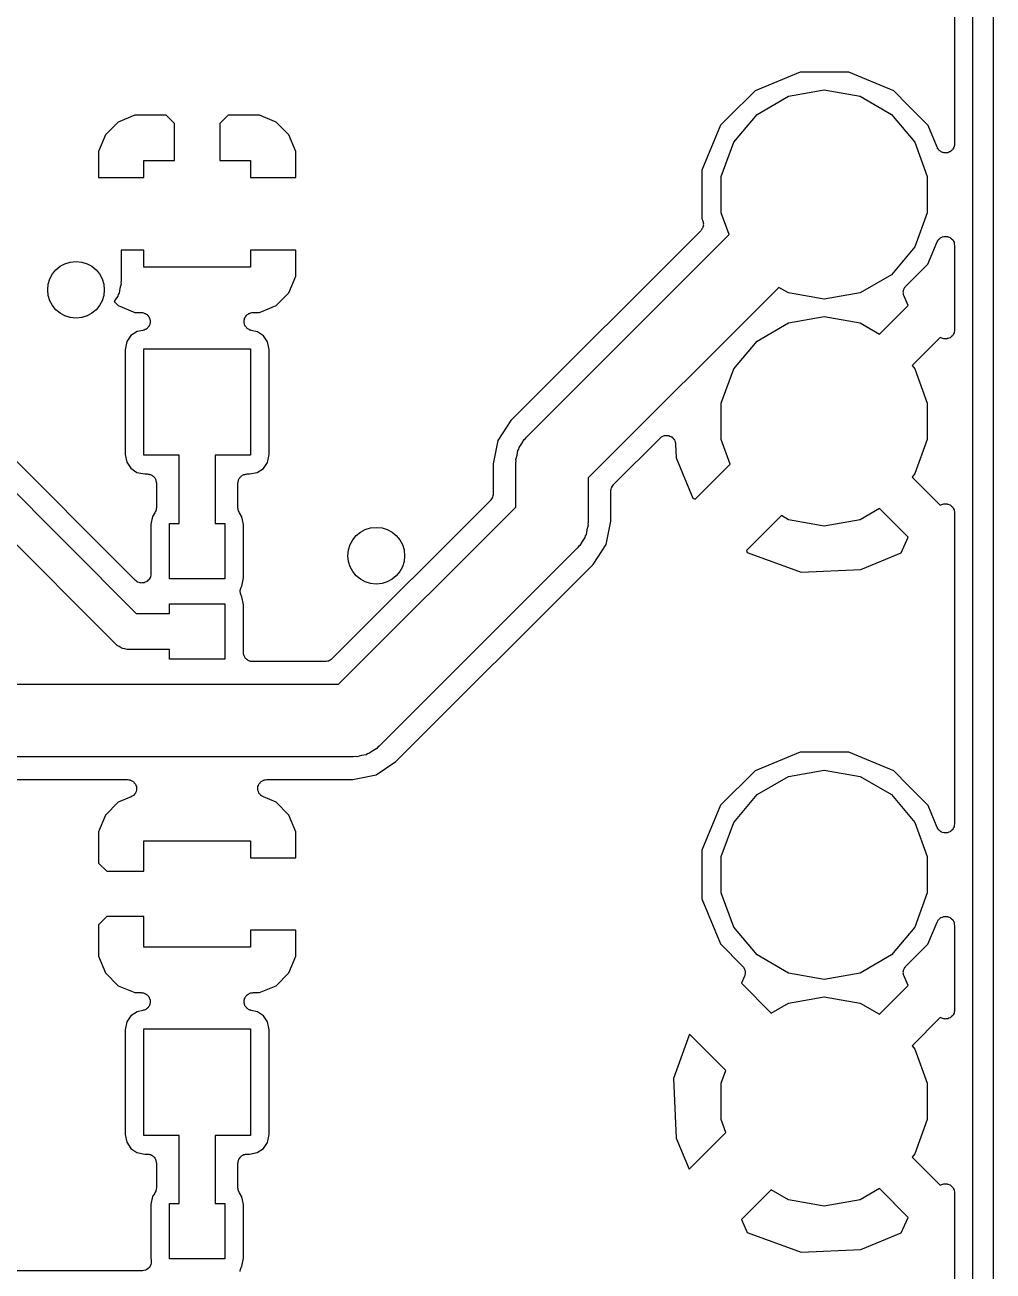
# Model space of a CAD drawing. Extents: x 25.3 to 49.5, y -85 to -25.3.
# Drawn here: x 38.63 to 49.48, y -77.34 to -63.38 of the extents above; entities that cross this region are included whole.
import ezdxf

# ---------------------------------------------------------------- set-up
doc = ezdxf.new("R2010")
doc.units = 0
doc.header["$MEASUREMENT"] = 0
doc.layers.add('BLACK', color=7, linetype='CONTINUOUS')

msp = doc.modelspace()

# ---------------------------------------------------------------- linework, layer by layer
at = {"layer": 'Black'}
for p, q in [((49.4792, -25.4), (49.4792, -84.836)), ((49.2506, -84.7217), (49.2506, -25.5143)), ((49.0474, -61.2226), (49.0474, -64.709)), ((47.3153, -63.9062), (46.811, -64.1145)), ((47.8609, -63.9066), (47.3153, -63.9062)), ((48.3649, -64.1159), (47.8609, -63.9066)), ((46.811, -64.1145), (46.5113, -64.4137)), ((46.833, -64.3795), (47.1858, -64.1759)), ((47.1858, -64.1759), (47.5869, -64.1051)), ((47.5869, -64.1051), (47.988, -64.1759)), ((47.988, -64.1759), (48.3408, -64.3795)), ((48.5269, -64.2782), (48.3649, -64.1159)), ((48.5764, -64.3278), (48.5269, -64.2782)), ((48.7504, -64.5021), (48.5764, -64.3278)), ((39.6727, -64.4663), (39.5298, -64.6092)), ((39.8595, -64.389), (39.6727, -64.4663)), ((40.2105, -64.389), (39.8595, -64.389)), ((40.3034, -64.4819), (40.2105, -64.389)), ((40.3034, -64.897), (40.3034, -64.4819)), ((40.9043, -64.389), (40.8114, -64.4819)), ((40.8114, -64.4819), (40.8114, -64.897)), ((41.2553, -64.389), (40.9043, -64.389)), ((41.4421, -64.4663), (41.2553, -64.389)), ((41.585, -64.6092), (41.4421, -64.4663)), ((46.4248, -64.5), (46.2155, -65.004)), ((46.5113, -64.4137), (46.4248, -64.5)), ((46.5712, -64.6916), (46.833, -64.3795)), ((48.3408, -64.3795), (48.6026, -64.6916)), ((48.8519, -64.7478), (48.7504, -64.5021)), ((39.5298, -64.6092), (39.4525, -64.796)), ((41.6623, -64.796), (41.585, -64.6092)), ((46.4319, -65.0743), (46.5712, -64.6916)), ((48.6026, -64.6916), (48.7419, -65.0743)), ((48.8555, -64.7535), (48.8519, -64.7478)), ((48.8578, -64.7598), (48.8555, -64.7535)), ((48.8635, -64.7666), (48.8578, -64.7598)), ((48.868, -64.7743), (48.8635, -64.7666)), ((48.8697, -64.7757), (48.868, -64.7743)), ((48.8708, -64.7776), (48.8697, -64.7757)), ((48.8762, -64.7817), (48.8708, -64.7776)), ((48.8805, -64.7868), (48.8762, -64.7817)), ((49.0168, -64.78), (49.0111, -64.7868)), ((49.0236, -64.7743), (49.0168, -64.78)), ((49.0247, -64.7724), (49.0236, -64.7743)), ((49.0264, -64.7709), (49.0247, -64.7724)), ((49.0295, -64.765), (49.0264, -64.7709)), ((49.0338, -64.7598), (49.0295, -64.765)), ((49.0368, -64.7514), (49.0338, -64.7598)), ((49.0413, -64.7438), (49.0368, -64.7514)), ((49.0417, -64.7416), (49.0413, -64.7438)), ((49.0427, -64.7396), (49.0417, -64.7416)), ((49.0436, -64.733), (49.0427, -64.7396)), ((49.0459, -64.7266), (49.0436, -64.733)), ((49.0474, -64.709), (49.0459, -64.7178)), ((49.0459, -64.7178), (49.0459, -64.7266)), ((39.4525, -64.796), (39.4525, -65.0875)), ((39.9605, -65.0875), (39.9605, -64.897)), ((39.9605, -64.897), (40.3034, -64.897)), ((40.8114, -64.897), (41.1543, -64.897)), ((41.1543, -64.897), (41.1543, -65.0875)), ((41.6623, -65.0875), (41.6623, -64.796)), ((48.8882, -64.7913), (48.8805, -64.7868)), ((48.895, -64.797), (48.8882, -64.7913)), ((48.8971, -64.7977), (48.895, -64.797)), ((48.8988, -64.7991), (48.8971, -64.7977)), ((48.9052, -64.8011), (48.8988, -64.7991)), ((48.9111, -64.8045), (48.9052, -64.8011)), ((48.9198, -64.806), (48.9111, -64.8045)), ((48.9282, -64.8091), (48.9198, -64.806)), ((48.9304, -64.8091), (48.9282, -64.8091)), ((48.9324, -64.8097), (48.9304, -64.8091)), ((48.9392, -64.8094), (48.9324, -64.8097)), ((48.9458, -64.8106), (48.9392, -64.8094)), ((48.9546, -64.8091), (48.9458, -64.8106)), ((48.9634, -64.8091), (48.9546, -64.8091)), ((48.9655, -64.8083), (48.9634, -64.8091)), ((48.9677, -64.8082), (48.9655, -64.8083)), ((48.9739, -64.8056), (48.9677, -64.8082)), ((48.9805, -64.8045), (48.9739, -64.8056)), ((48.9882, -64.8), (48.9805, -64.8045)), ((48.9966, -64.797), (48.9882, -64.8)), ((48.9983, -64.7956), (48.9966, -64.797)), ((49.0003, -64.7947), (48.9983, -64.7956)), ((49.0053, -64.7902), (49.0003, -64.7947)), ((49.0111, -64.7868), (49.0053, -64.7902)), ((46.2155, -65.004), (46.2151, -65.5496)), ((39.4525, -65.0875), (39.9605, -65.0875)), ((41.1543, -65.0875), (41.6623, -65.0875)), ((46.4319, -65.4817), (46.4319, -65.0743)), ((48.7419, -65.0743), (48.7419, -65.4817)), ((46.5198, -65.7233), (46.4319, -65.4817)), ((48.7419, -65.4817), (48.6026, -65.8644)), ((46.2151, -65.5496), (46.224, -65.5713)), ((46.224, -65.5713), (46.2254, -65.5778)), ((46.2254, -65.5778), (46.2282, -65.5838)), ((46.2282, -65.5838), (46.2292, -65.5949)), ((46.2313, -65.6189), (46.2284, -65.6297)), ((46.2292, -65.5949), (46.2316, -65.6057)), ((46.2316, -65.6057), (46.2307, -65.6123)), ((46.2307, -65.6123), (46.2313, -65.6189)), ((46.2019, -65.6819), (44.0749, -67.809)), ((44.2474, -67.9956), (46.5198, -65.7233)), ((46.2058, -65.6765), (46.2019, -65.6819)), ((46.2107, -65.672), (46.2058, -65.6765)), ((46.2158, -65.6621), (46.2107, -65.672)), ((46.2222, -65.653), (46.2158, -65.6621)), ((46.2239, -65.6466), (46.2222, -65.653)), ((46.227, -65.6407), (46.2239, -65.6466)), ((46.2284, -65.6297), (46.227, -65.6407)), ((48.8832, -65.7689), (48.895, -65.759)), ((48.895, -65.759), (48.8971, -65.7582)), ((48.8971, -65.7582), (48.899, -65.7568)), ((48.899, -65.7568), (48.9137, -65.7522)), ((48.9137, -65.7522), (48.9282, -65.7469)), ((48.9282, -65.7469), (48.9304, -65.7469)), ((48.9304, -65.7469), (48.9326, -65.7462)), ((48.9326, -65.7462), (48.948, -65.7469)), ((48.948, -65.7469), (48.9634, -65.7469)), ((48.9634, -65.7469), (48.9656, -65.7477)), ((48.9656, -65.7477), (48.9679, -65.7478)), ((48.9679, -65.7478), (48.9821, -65.7537)), ((48.9821, -65.7537), (48.9966, -65.759)), ((48.9966, -65.759), (48.9983, -65.7605)), ((48.9983, -65.7605), (49.0005, -65.7613)), ((49.0005, -65.7613), (49.0118, -65.7718)), ((39.9605, -65.9003), (39.7062, -65.9003)), ((39.7062, -65.9003), (39.7062, -66.2433)), ((39.9605, -66.0908), (39.9605, -65.9003)), ((41.6623, -65.9003), (41.1543, -65.9003)), ((41.1543, -65.9003), (41.1543, -66.0908)), ((41.6623, -66.1918), (41.6623, -65.9003)), ((48.6026, -65.8644), (48.3408, -66.1765)), ((48.749, -66.056), (48.852, -65.808)), ((48.852, -65.808), (48.8603, -65.795)), ((48.8603, -65.795), (48.868, -65.7817)), ((48.868, -65.7817), (48.8697, -65.7802)), ((48.8697, -65.7802), (48.871, -65.7783)), ((48.871, -65.7783), (48.8832, -65.7689)), ((49.0118, -65.7718), (49.0236, -65.7817)), ((49.0236, -65.7817), (49.0248, -65.7836)), ((49.0248, -65.7836), (49.0265, -65.7852)), ((49.0265, -65.7852), (49.0336, -65.7989)), ((49.0336, -65.7989), (49.0413, -65.8122)), ((49.0413, -65.8122), (49.0417, -65.8145)), ((49.0417, -65.8145), (49.0427, -65.8165)), ((49.0427, -65.8165), (49.0447, -65.8318)), ((49.0447, -65.8318), (49.0474, -65.847)), ((49.0474, -65.847), (49.0474, -66.7934)), ((41.1543, -66.0908), (39.9605, -66.0908)), ((48.3408, -66.1765), (47.988, -66.3801)), ((48.5019, -66.3027), (48.749, -66.056)), ((39.7047, -66.2787), (39.6909, -66.33)), ((39.7062, -66.2433), (39.7031, -66.2609)), ((39.7031, -66.2609), (39.7047, -66.2787)), ((41.585, -66.3786), (41.6623, -66.1918)), ((47.0759, -66.3167), (44.9412, -68.4513)), ((47.1858, -66.3801), (47.0759, -66.3167)), ((48.4871, -66.3237), (48.4913, -66.3151)), ((48.4913, -66.3151), (48.4972, -66.3094)), ((48.4972, -66.3094), (48.5019, -66.3027)), ((39.6377, -66.4585), (39.6275, -66.4762)), ((39.6681, -66.4151), (39.6377, -66.4585)), ((39.6728, -66.3978), (39.6681, -66.4151)), ((39.6817, -66.3823), (39.6728, -66.3978)), ((39.6909, -66.33), (39.6817, -66.3823)), ((41.4421, -66.5215), (41.585, -66.3786)), ((47.5869, -66.4509), (47.1858, -66.3801)), ((47.988, -66.3801), (47.5869, -66.4509)), ((48.4723, -66.3819), (48.4731, -66.3738)), ((48.4746, -66.3912), (48.4723, -66.3819)), ((48.4724, -66.3657), (48.4749, -66.3564)), ((48.4731, -66.3738), (48.4724, -66.3657)), ((48.4755, -66.4008), (48.4746, -66.3912)), ((48.4749, -66.3564), (48.4759, -66.3468)), ((48.4789, -66.4082), (48.4755, -66.4008)), ((48.4759, -66.3468), (48.4795, -66.3395)), ((48.4809, -66.4162), (48.4789, -66.4082)), ((48.4795, -66.3395), (48.4816, -66.3316)), ((48.5269, -66.5188), (48.4809, -66.4162)), ((48.4816, -66.3316), (48.4871, -66.3237)), ((39.6275, -66.4762), (39.6727, -66.5215)), ((39.6727, -66.5215), (39.8595, -66.5988)), ((39.8595, -66.5988), (39.9297, -66.5988)), ((39.9297, -66.5988), (39.9376, -66.6002)), ((39.9376, -66.6002), (39.9457, -66.6001)), ((39.9457, -66.6001), (39.9549, -66.6032)), ((41.1592, -66.6032), (41.1688, -66.6)), ((41.1688, -66.6), (41.1765, -66.6001)), ((41.1765, -66.6001), (41.1841, -66.5988)), ((41.1841, -66.5988), (41.2553, -66.5988)), ((41.2553, -66.5988), (41.4421, -66.5215)), ((48.2047, -66.841), (48.5269, -66.5188)), ((39.9549, -66.6032), (39.9645, -66.6049)), ((39.9645, -66.6049), (39.9714, -66.6089)), ((39.9714, -66.6089), (39.979, -66.6116)), ((39.979, -66.6116), (39.9866, -66.6177)), ((39.9866, -66.6177), (39.995, -66.6226)), ((39.995, -66.6226), (40.0002, -66.6287)), ((40.0002, -66.6287), (40.0064, -66.6338)), ((40.0064, -66.6338), (40.0114, -66.6421)), ((40.0114, -66.6421), (40.0177, -66.6496)), ((40.0177, -66.6496), (40.0205, -66.6571)), ((40.0205, -66.6571), (40.0246, -66.664)), ((40.0258, -66.7335), (40.021, -66.742)), ((40.0246, -66.664), (40.0264, -66.6736)), ((40.027, -66.7256), (40.0258, -66.7335)), ((40.0264, -66.6736), (40.0298, -66.6828)), ((40.0298, -66.718), (40.027, -66.7256)), ((40.0298, -66.6828), (40.0298, -66.6908)), ((40.0298, -66.6908), (40.0313, -66.6987)), ((40.0313, -66.6987), (40.0298, -66.7083)), ((40.0298, -66.7083), (40.0298, -66.718)), ((41.0825, -66.698), (41.084, -66.6905)), ((41.084, -66.708), (41.0825, -66.698)), ((41.084, -66.6828), (41.0875, -66.6733)), ((41.084, -66.6905), (41.084, -66.6828)), ((41.084, -66.718), (41.084, -66.708)), ((41.0867, -66.7253), (41.084, -66.718)), ((41.0878, -66.7329), (41.0867, -66.7253)), ((41.0875, -66.6733), (41.0894, -66.6634)), ((41.0926, -66.7417), (41.0878, -66.7329)), ((41.0894, -66.6634), (41.0934, -66.6568)), ((41.0934, -66.6568), (41.0961, -66.6496)), ((41.0961, -66.6496), (41.1026, -66.6419)), ((41.1026, -66.6419), (41.1078, -66.6333)), ((41.1078, -66.6333), (41.1138, -66.6285)), ((41.1138, -66.6285), (41.1188, -66.6226)), ((41.1188, -66.6226), (41.1275, -66.6175)), ((41.1275, -66.6175), (41.1353, -66.6112)), ((41.1353, -66.6112), (41.1426, -66.6088)), ((41.1426, -66.6088), (41.1493, -66.6049)), ((41.1493, -66.6049), (41.1592, -66.6032)), ((46.833, -66.9195), (47.1858, -66.7159)), ((47.1858, -66.7159), (47.5869, -66.6451)), ((47.5869, -66.6451), (47.988, -66.7159)), ((47.988, -66.7159), (48.2047, -66.841)), ((39.8149, -66.8578), (39.7694, -66.9253)), ((39.8833, -66.8129), (39.8149, -66.8578)), ((39.9491, -66.8001), (39.8833, -66.8129)), ((39.9566, -66.7973), (39.9491, -66.8001)), ((39.9645, -66.7959), (39.9566, -66.7973)), ((39.9729, -66.791), (39.9645, -66.7959)), ((39.982, -66.7875), (39.9729, -66.791)), ((39.9881, -66.7822), (39.982, -66.7875)), ((39.995, -66.7782), (39.9881, -66.7822)), ((40.0013, -66.7708), (39.995, -66.7782)), ((40.0087, -66.7644), (40.0013, -66.7708)), ((40.0126, -66.7574), (40.0087, -66.7644)), ((40.0177, -66.7512), (40.0126, -66.7574)), ((40.021, -66.742), (40.0177, -66.7512)), ((41.0961, -66.7512), (41.0926, -66.7417)), ((41.101, -66.7571), (41.0961, -66.7512)), ((41.1047, -66.7639), (41.101, -66.7571)), ((41.1123, -66.7705), (41.1047, -66.7639)), ((41.1188, -66.7782), (41.1123, -66.7705)), ((41.1254, -66.7821), (41.1188, -66.7782)), ((41.1312, -66.7872), (41.1254, -66.7821)), ((41.1406, -66.7908), (41.1312, -66.7872)), ((41.1493, -66.7959), (41.1406, -66.7908)), ((41.1569, -66.7972), (41.1493, -66.7959)), ((41.1641, -66.8), (41.1569, -66.7972)), ((41.2342, -66.8141), (41.1641, -66.8)), ((41.3017, -66.8596), (41.2342, -66.8141)), ((41.3466, -66.928), (41.3017, -66.8596)), ((48.8861, -66.878), (48.5707, -67.1935)), ((48.9042, -66.8861), (48.8861, -66.878)), ((49.0006, -66.878), (48.9966, -66.8814)), ((49.0053, -66.8757), (49.0006, -66.878)), ((49.014, -66.8667), (49.0053, -66.8757)), ((49.0236, -66.8587), (49.014, -66.8667)), ((49.0262, -66.8542), (49.0236, -66.8587)), ((49.0299, -66.8504), (49.0262, -66.8542)), ((49.035, -66.839), (49.0299, -66.8504)), ((49.0413, -66.8281), (49.035, -66.839)), ((49.0422, -66.823), (49.0413, -66.8281)), ((49.0443, -66.8182), (49.0422, -66.823)), ((49.0452, -66.8057), (49.0443, -66.8182)), ((49.0474, -66.7934), (49.0452, -66.8057)), ((39.7694, -66.9253), (39.7513, -67.0153)), ((39.7513, -67.0153), (39.7513, -68.1892)), ((39.9605, -68.199), (39.9605, -67.0052)), ((39.9605, -67.0052), (41.1543, -67.0052)), ((41.1543, -67.0052), (41.1543, -68.199)), ((41.3635, -67.015), (41.3466, -66.928)), ((41.3635, -68.1889), (41.3635, -67.015)), ((46.5712, -67.2316), (46.833, -66.9195)), ((48.9164, -66.8891), (48.9042, -66.8861)), ((48.9282, -66.8934), (48.9164, -66.8891)), ((48.9334, -66.8934), (48.9282, -66.8934)), ((48.9384, -66.8947), (48.9334, -66.8934)), ((48.9509, -66.8934), (48.9384, -66.8947)), ((48.9634, -66.8934), (48.9509, -66.8934)), ((48.9684, -66.8916), (48.9634, -66.8934)), ((48.9735, -66.8911), (48.9684, -66.8916)), ((48.9848, -66.8856), (48.9735, -66.8911)), ((48.9966, -66.8814), (48.9848, -66.8856)), ((46.4319, -67.6143), (46.5712, -67.2316)), ((48.5707, -67.1935), (48.6026, -67.2316)), ((48.6026, -67.2316), (48.7419, -67.6143)), ((39.8649, -69.6009), (37.9397, -67.6757)), ((46.4319, -68.0217), (46.4319, -67.6143)), ((48.7419, -67.6143), (48.7419, -68.0217)), ((37.6559, -67.7511), (39.8742, -69.9694)), ((44.0749, -67.809), (43.9265, -68.031)), ((39.6463, -70.3163), (37.309, -67.979)), ((44.2372, -68.0103), (44.2474, -67.9956)), ((45.7559, -67.9985), (45.764, -67.9911)), ((45.764, -67.9911), (45.7703, -67.9885)), ((45.7703, -67.9885), (45.7758, -67.9846)), ((45.7758, -67.9846), (45.7864, -67.9818)), ((45.7864, -67.9818), (45.7966, -67.9775)), ((45.7966, -67.9775), (45.8034, -67.9772)), ((45.8034, -67.9772), (45.8099, -67.9755)), ((45.8099, -67.9755), (45.8209, -67.9764)), ((45.8209, -67.9764), (45.8319, -67.976)), ((45.8319, -67.976), (45.8383, -67.978)), ((45.8383, -67.978), (45.845, -67.9786)), ((45.845, -67.9786), (45.855, -67.9832)), ((45.855, -67.9832), (45.8655, -67.9865)), ((45.8655, -67.9865), (45.8709, -67.9906)), ((45.8709, -67.9906), (45.877, -67.9935)), ((45.877, -67.9935), (45.8848, -68.0013)), ((43.9265, -68.031), (43.8744, -68.293)), ((44.1529, -68.144), (44.1618, -68.1285)), ((44.1618, -68.1285), (44.1665, -68.1112)), ((44.1665, -68.1112), (44.1969, -68.0678)), ((44.1969, -68.0678), (44.2235, -68.0218)), ((44.2235, -68.0218), (44.2372, -68.0103)), ((45.225, -68.5268), (45.7469, -68.0049)), ((45.7469, -68.0049), (45.7559, -67.9985)), ((45.8848, -68.0013), (45.8935, -68.008)), ((45.8935, -68.008), (45.8972, -68.0137)), ((45.8972, -68.0137), (45.902, -68.0184)), ((45.902, -68.0184), (45.9066, -68.0284)), ((45.9066, -68.0284), (45.9125, -68.0377)), ((45.9125, -68.0377), (45.914, -68.0443)), ((45.914, -68.0443), (45.9169, -68.0504)), ((45.9169, -68.0504), (45.9178, -68.0614)), ((45.9178, -68.0614), (45.9202, -68.0721)), ((45.9202, -68.0721), (45.9273, -68.2287)), ((46.5324, -68.2978), (46.4319, -68.0217)), ((48.7419, -68.0217), (48.6026, -68.4044)), ((39.7513, -68.1892), (39.7682, -68.2762)), ((39.7682, -68.2762), (39.8131, -68.3446)), ((40.3542, -68.199), (39.9605, -68.199)), ((40.3542, -68.9635), (40.3542, -68.199)), ((41.1543, -68.199), (40.7606, -68.199)), ((40.7606, -68.199), (40.7606, -68.9635)), ((41.3454, -68.2789), (41.3635, -68.1889)), ((44.1284, -68.283), (44.1315, -68.2654)), ((44.1299, -68.2476), (44.1437, -68.1963)), ((44.1315, -68.2654), (44.1299, -68.2476)), ((44.1437, -68.1963), (44.1529, -68.144)), ((45.9273, -68.2287), (46.1143, -68.6803)), ((39.8131, -68.3446), (39.8806, -68.3901)), ((39.8806, -68.3901), (39.9706, -68.4082)), ((39.9706, -68.4082), (39.9986, -68.4082)), ((39.9986, -68.4082), (40.0074, -68.4097)), ((40.0074, -68.4097), (40.0162, -68.4097)), ((40.0162, -68.4097), (40.0246, -68.4128)), ((40.0246, -68.4128), (40.0333, -68.4143)), ((40.0333, -68.4143), (40.041, -68.4187)), ((41.0738, -68.4187), (41.0815, -68.4143)), ((41.0815, -68.4143), (41.0902, -68.4128)), ((41.0902, -68.4128), (41.0986, -68.4097)), ((41.0986, -68.4097), (41.1074, -68.4097)), ((41.1074, -68.4097), (41.1162, -68.4082)), ((41.1162, -68.4082), (41.1445, -68.4082)), ((41.1445, -68.4082), (41.2315, -68.3913)), ((41.2315, -68.3913), (41.2999, -68.3464)), ((41.2999, -68.3464), (41.3454, -68.2789)), ((43.8744, -68.293), (43.8744, -68.6322)), ((44.1284, -68.7795), (44.1284, -68.283)), ((46.1389, -68.6913), (46.5324, -68.2978)), ((48.6026, -68.4044), (48.5707, -68.4425)), ((40.041, -68.4187), (40.0494, -68.4218)), ((40.0494, -68.4218), (40.0562, -68.4275)), ((40.0562, -68.4275), (40.0639, -68.4319)), ((40.0639, -68.4319), (40.0696, -68.4387)), ((40.0696, -68.4387), (40.0764, -68.4445)), ((40.0764, -68.4445), (40.0809, -68.4522)), ((40.0809, -68.4522), (40.0866, -68.459)), ((40.0866, -68.459), (40.0896, -68.4673)), ((40.0896, -68.4673), (40.0941, -68.475)), ((40.0941, -68.475), (40.0956, -68.4838)), ((40.0956, -68.4838), (40.0987, -68.4921)), ((40.0987, -68.4921), (40.0987, -68.501)), ((40.0987, -68.501), (40.1002, -68.5098)), ((40.1002, -68.5098), (40.1002, -68.7877)), ((41.0146, -68.5098), (41.0161, -68.501)), ((41.0146, -68.7875), (41.0146, -68.5098)), ((41.0161, -68.4921), (41.0192, -68.4838)), ((41.0161, -68.501), (41.0161, -68.4921)), ((41.0192, -68.4838), (41.0207, -68.475)), ((41.0207, -68.475), (41.0252, -68.4673)), ((41.0252, -68.4673), (41.0282, -68.459)), ((41.0282, -68.459), (41.0339, -68.4522)), ((41.0339, -68.4522), (41.0384, -68.4445)), ((41.0384, -68.4445), (41.0452, -68.4387)), ((41.0452, -68.4387), (41.0509, -68.4319)), ((41.0509, -68.4319), (41.0586, -68.4275)), ((41.0586, -68.4275), (41.0654, -68.4218)), ((41.0654, -68.4218), (41.0738, -68.4187)), ((44.9412, -68.4513), (44.9412, -68.9478)), ((45.2036, -68.56), (45.2047, -68.5557)), ((45.2047, -68.5557), (45.2123, -68.5448)), ((45.2123, -68.5448), (45.219, -68.5333)), ((45.219, -68.5333), (45.2224, -68.5305)), ((45.2224, -68.5305), (45.225, -68.5268)), ((48.5707, -68.4425), (48.8861, -68.758)), ((43.8573, -68.686), (43.8506, -68.6975)), ((43.8649, -68.6751), (43.8573, -68.686)), ((43.866, -68.6708), (43.8649, -68.6751)), ((43.8683, -68.6669), (43.866, -68.6708)), ((43.8706, -68.6538), (43.8683, -68.6669)), ((43.874, -68.641), (43.8706, -68.6538)), ((43.8744, -68.6322), (43.8736, -68.6366)), ((43.8736, -68.6366), (43.874, -68.641)), ((45.1952, -68.5986), (45.196, -68.5942)), ((45.1952, -68.9378), (45.1952, -68.5986)), ((45.1956, -68.5898), (45.199, -68.577)), ((45.196, -68.5942), (45.1956, -68.5898)), ((45.199, -68.577), (45.2013, -68.5639)), ((45.2013, -68.5639), (45.2036, -68.56)), ((46.1143, -68.6803), (46.1389, -68.6913)), ((40.0879, -68.8332), (40.0828, -68.8445)), ((40.0941, -68.8224), (40.0879, -68.8332)), ((40.095, -68.8172), (40.0941, -68.8224)), ((40.0972, -68.8123), (40.095, -68.8172)), ((40.098, -68.7999), (40.0972, -68.8123)), ((40.1002, -68.7877), (40.098, -68.7999)), ((41.0166, -68.7991), (41.0146, -68.7875)), ((41.0173, -68.8109), (41.0166, -68.7991)), ((41.0197, -68.8164), (41.0173, -68.8109)), ((41.0207, -68.8222), (41.0197, -68.8164)), ((41.0266, -68.8324), (41.0207, -68.8222)), ((41.0313, -68.8433), (41.0266, -68.8324)), ((43.8446, -68.704), (42.0676, -70.481)), ((42.1431, -70.7648), (44.1284, -68.7795)), ((43.8472, -68.7003), (43.8446, -68.704)), ((43.8506, -68.6975), (43.8472, -68.7003)), ((48.2047, -68.795), (47.988, -68.9201)), ((48.5269, -69.1172), (48.2047, -68.795)), ((48.8861, -68.758), (48.9042, -68.7499)), ((48.9042, -68.7499), (48.9164, -68.7469)), ((48.9164, -68.7469), (48.9282, -68.7426)), ((48.9282, -68.7426), (48.9334, -68.7426)), ((48.9334, -68.7426), (48.9384, -68.7413)), ((48.9384, -68.7413), (48.9509, -68.7426)), ((48.9509, -68.7426), (48.9634, -68.7426)), ((48.9634, -68.7426), (48.9684, -68.7444)), ((48.9684, -68.7444), (48.9735, -68.7449)), ((48.9735, -68.7449), (48.9848, -68.7503)), ((48.9848, -68.7503), (48.9966, -68.7546)), ((48.9966, -68.7546), (49.0006, -68.758)), ((49.0006, -68.758), (49.0053, -68.7603)), ((49.0053, -68.7603), (49.014, -68.7693)), ((49.014, -68.7693), (49.0236, -68.7773)), ((49.0236, -68.7773), (49.0262, -68.7818)), ((49.0262, -68.7818), (49.0299, -68.7856)), ((49.0299, -68.7856), (49.035, -68.797)), ((49.035, -68.797), (49.0413, -68.8079)), ((49.0413, -68.8079), (49.0422, -68.813)), ((49.0422, -68.813), (49.0443, -68.8178)), ((49.0443, -68.8178), (49.0452, -68.8303)), ((49.0452, -68.8303), (49.0474, -68.8426)), ((40.0564, -68.8837), (40.0383, -68.9736)), ((40.0383, -68.9736), (40.0383, -69.5291)), ((40.0828, -68.8445), (40.0564, -68.8837)), ((40.2475, -69.5833), (40.2475, -68.9635)), ((40.2475, -68.9635), (40.3542, -68.9635)), ((40.7606, -68.9635), (40.8673, -68.9635)), ((40.8673, -68.9635), (40.8673, -69.5833)), ((41.0596, -68.8863), (41.0313, -68.8433)), ((41.0765, -68.9733), (41.0596, -68.8863)), ((41.0765, -69.5732), (41.0765, -68.9733)), ((44.9412, -68.9478), (44.9381, -68.9654)), ((44.9381, -68.9654), (44.9397, -68.9832)), ((45.1431, -69.1998), (45.1952, -68.9378)), ((47.1057, -68.8739), (46.7136, -69.266)), ((47.1858, -68.9201), (47.1057, -68.8739)), ((47.5869, -68.9909), (47.1858, -68.9201)), ((47.988, -68.9201), (47.5869, -68.9909)), ((49.0474, -68.8426), (49.0474, -72.329)), ((44.9078, -69.1023), (44.9031, -69.1196)), ((44.9167, -69.0868), (44.9078, -69.1023)), ((44.9259, -69.0345), (44.9167, -69.0868)), ((44.9397, -68.9832), (44.9259, -69.0345)), ((44.8222, -69.2352), (42.5988, -71.4586)), ((44.8324, -69.2205), (44.8222, -69.2352)), ((44.8461, -69.209), (44.8324, -69.2205)), ((44.8727, -69.163), (44.8461, -69.209)), ((44.9031, -69.1196), (44.8727, -69.163)), ((44.9947, -69.4219), (45.1431, -69.1998)), ((48.4492, -69.2906), (48.5269, -69.1172)), ((46.7136, -69.266), (46.7235, -69.2882)), ((46.7235, -69.2882), (47.329, -69.5077)), ((47.9976, -69.4776), (48.4492, -69.2906)), ((40.0383, -69.5291), (40.036, -69.5422)), ((42.7854, -71.6311), (44.9947, -69.4219)), ((47.329, -69.5077), (47.9976, -69.4776)), ((39.8758, -69.6085), (39.8649, -69.6009)), ((39.8859, -69.6171), (39.8758, -69.6085)), ((39.8901, -69.6186), (39.8859, -69.6171)), ((39.8938, -69.6212), (39.8901, -69.6186)), ((39.9066, -69.6246), (39.8938, -69.6212)), ((39.9191, -69.6291), (39.9066, -69.6246)), ((39.9236, -69.6291), (39.9191, -69.6291)), ((39.9279, -69.6303), (39.9236, -69.6291)), ((39.9411, -69.6291), (39.9279, -69.6303)), ((39.9544, -69.6291), (39.9411, -69.6291)), ((39.9586, -69.6276), (39.9544, -69.6291)), ((39.963, -69.6272), (39.9586, -69.6276)), ((39.9751, -69.6216), (39.963, -69.6272)), ((39.9875, -69.6171), (39.9751, -69.6216)), ((39.991, -69.6142), (39.9875, -69.6171)), ((39.995, -69.6123), (39.991, -69.6142)), ((40.0044, -69.6029), (39.995, -69.6123)), ((40.0146, -69.5944), (40.0044, -69.6029)), ((40.0168, -69.5905), (40.0146, -69.5944)), ((40.02, -69.5874), (40.0168, -69.5905)), ((40.0256, -69.5753), (40.02, -69.5874)), ((40.0322, -69.5638), (40.0256, -69.5753)), ((40.033, -69.5594), (40.0322, -69.5638)), ((40.0349, -69.5554), (40.033, -69.5594)), ((40.036, -69.5422), (40.0349, -69.5554)), ((40.8673, -69.5833), (40.2475, -69.5833)), ((41.0496, -69.6777), (41.0535, -69.6725)), ((41.0535, -69.6725), (41.0561, -69.6666)), ((41.0561, -69.6666), (41.0584, -69.6632)), ((41.0584, -69.6632), (41.0765, -69.5732)), ((41.0393, -69.734), (41.0401, -69.7228)), ((41.0411, -69.7403), (41.0393, -69.734)), ((41.0394, -69.7115), (41.0413, -69.7053)), ((41.0401, -69.7228), (41.0394, -69.7115)), ((41.0415, -69.7468), (41.0411, -69.7403)), ((41.0413, -69.7053), (41.0418, -69.6988)), ((41.0459, -69.7571), (41.0415, -69.7468)), ((41.0418, -69.6988), (41.0463, -69.6885)), ((41.049, -69.7679), (41.0459, -69.7571)), ((41.0463, -69.6885), (41.0496, -69.6777)), ((41.0528, -69.7732), (41.049, -69.7679)), ((41.0554, -69.7792), (41.0528, -69.7732)), ((41.0596, -69.7855), (41.0554, -69.7792)), ((41.0765, -69.8725), (41.0596, -69.7855)), ((40.2475, -69.9694), (40.2475, -69.8627)), ((40.2475, -69.8627), (40.8673, -69.8627)), ((40.8673, -69.8627), (40.8673, -70.4825)), ((41.0765, -70.4092), (41.0765, -69.8725)), ((39.8742, -69.9694), (40.2475, -69.9694)), ((39.6536, -70.3214), (39.6463, -70.3163)), ((39.6594, -70.3283), (39.6536, -70.3214)), ((39.6824, -70.3415), (39.6594, -70.3283)), ((39.7041, -70.3568), (39.6824, -70.3415)), ((39.7128, -70.3591), (39.7041, -70.3568)), ((39.7205, -70.3635), (39.7128, -70.3591)), ((39.7467, -70.3682), (39.7205, -70.3635)), ((39.7723, -70.375), (39.7467, -70.3682)), ((39.7812, -70.3742), (39.7723, -70.375)), ((39.79, -70.3758), (39.7812, -70.3742)), ((40.2475, -70.3758), (39.79, -70.3758)), ((40.2475, -70.4825), (40.2475, -70.3758)), ((40.8673, -70.4825), (40.2475, -70.4825)), ((41.078, -70.418), (41.0765, -70.4092)), ((41.078, -70.4268), (41.078, -70.418)), ((41.081, -70.4352), (41.078, -70.4268)), ((41.0826, -70.4439), (41.081, -70.4352)), ((41.087, -70.4516), (41.0826, -70.4439)), ((41.0901, -70.46), (41.087, -70.4516)), ((41.0958, -70.4668), (41.0901, -70.46)), ((41.1002, -70.4745), (41.0958, -70.4668)), ((41.107, -70.4802), (41.1002, -70.4745)), ((41.1127, -70.487), (41.107, -70.4802)), ((41.1204, -70.4915), (41.1127, -70.487)), ((41.1273, -70.4972), (41.1204, -70.4915)), ((41.1356, -70.5002), (41.1273, -70.4972)), ((41.1433, -70.5047), (41.1356, -70.5002)), ((41.1521, -70.5062), (41.1433, -70.5047)), ((41.1604, -70.5093), (41.1521, -70.5062)), ((41.1693, -70.5093), (41.1604, -70.5093)), ((41.1781, -70.5108), (41.1693, -70.5093)), ((41.9958, -70.5108), (41.1781, -70.5108)), ((42.0002, -70.51), (41.9958, -70.5108)), ((42.0046, -70.5104), (42.0002, -70.51)), ((42.0174, -70.507), (42.0046, -70.5104)), ((42.0305, -70.5047), (42.0174, -70.507)), ((42.0344, -70.5024), (42.0305, -70.5047)), ((42.0387, -70.5013), (42.0344, -70.5024)), ((42.0496, -70.4937), (42.0387, -70.5013)), ((42.0611, -70.487), (42.0496, -70.4937)), ((42.0639, -70.4836), (42.0611, -70.487)), ((42.0676, -70.481), (42.0639, -70.4836)), ((31.5105, -70.7648), (42.1431, -70.7648)), ((42.5726, -71.4825), (42.5266, -71.5091)), ((42.5841, -71.4688), (42.5726, -71.4825)), ((42.5988, -71.4586), (42.5841, -71.4688)), ((42.3114, -71.5776), (31.3422, -71.5776)), ((42.329, -71.5745), (42.3114, -71.5776)), ((42.3468, -71.5761), (42.329, -71.5745)), ((42.3981, -71.5623), (42.3468, -71.5761)), ((42.4504, -71.5531), (42.3981, -71.5623)), ((42.4659, -71.5442), (42.4504, -71.5531)), ((42.4832, -71.5395), (42.4659, -71.5442)), ((42.5266, -71.5091), (42.4832, -71.5395)), ((47.3153, -71.5262), (46.811, -71.7345)), ((47.8609, -71.5266), (47.3153, -71.5262)), ((48.3649, -71.7359), (47.8609, -71.5266)), ((42.5634, -71.7795), (42.7854, -71.6311)), ((46.811, -71.7345), (46.4248, -72.12)), ((47.1858, -71.7959), (47.5869, -71.7251)), ((47.5869, -71.7251), (47.988, -71.7959)), ((48.5269, -71.8982), (48.3649, -71.7359)), ((31.3522, -71.8316), (39.777, -71.8316)), ((39.777, -71.8316), (39.7922, -71.8343)), ((39.7922, -71.8343), (39.8075, -71.8363)), ((39.8075, -71.8363), (39.8095, -71.8373)), ((39.8095, -71.8373), (39.8117, -71.8377)), ((39.8117, -71.8377), (39.8251, -71.8455)), ((39.8251, -71.8455), (39.8388, -71.8526)), ((39.8388, -71.8526), (39.8403, -71.8542)), ((39.8403, -71.8542), (39.8423, -71.8554)), ((39.8423, -71.8554), (39.8522, -71.8672)), ((39.8522, -71.8672), (39.8626, -71.8786)), ((39.8626, -71.8786), (39.8635, -71.8807)), ((39.8635, -71.8807), (39.8649, -71.8824)), ((39.8649, -71.8824), (39.8702, -71.8969)), ((39.8702, -71.8969), (39.8761, -71.9112)), ((41.2387, -71.9112), (41.2446, -71.8969)), ((41.2446, -71.8969), (41.2499, -71.8824)), ((41.2499, -71.8824), (41.2513, -71.8807)), ((41.2513, -71.8807), (41.2522, -71.8786)), ((41.2522, -71.8786), (41.2626, -71.8672)), ((41.2626, -71.8672), (41.2725, -71.8554)), ((41.2725, -71.8554), (41.2745, -71.8542)), ((41.2745, -71.8542), (41.276, -71.8526)), ((41.276, -71.8526), (41.2897, -71.8455)), ((41.2897, -71.8455), (41.3031, -71.8377)), ((41.3031, -71.8377), (41.3053, -71.8373)), ((41.3053, -71.8373), (41.3073, -71.8363)), ((41.3073, -71.8363), (41.3226, -71.8343)), ((41.3226, -71.8343), (41.3378, -71.8316)), ((41.3378, -71.8316), (42.3014, -71.8316)), ((42.3014, -71.8316), (42.5634, -71.7795)), ((46.833, -71.9995), (47.1858, -71.7959)), ((47.988, -71.7959), (48.3408, -71.9995)), ((48.5764, -71.9478), (48.5269, -71.8982)), ((39.8158, -72.0271), (39.6727, -72.0863)), ((39.8289, -72.0188), (39.8158, -72.0271)), ((39.8423, -72.011), (39.8289, -72.0188)), ((39.8437, -72.0093), (39.8423, -72.011)), ((39.8456, -72.0081), (39.8437, -72.0093)), ((39.855, -71.9958), (39.8456, -72.0081)), ((39.8649, -71.984), (39.855, -71.9958)), ((39.8657, -71.9819), (39.8649, -71.984)), ((39.8671, -71.9801), (39.8657, -71.9819)), ((39.8717, -71.9654), (39.8671, -71.9801)), ((39.877, -71.9508), (39.8717, -71.9654)), ((39.8761, -71.9112), (39.8762, -71.9134)), ((39.8762, -71.9134), (39.877, -71.9156)), ((39.877, -71.9156), (39.877, -71.931)), ((39.877, -71.931), (39.8777, -71.9465)), ((39.8777, -71.9465), (39.877, -71.9486)), ((39.877, -71.9486), (39.877, -71.9508)), ((41.2371, -71.9465), (41.2378, -71.931)), ((41.2378, -71.9486), (41.2371, -71.9465)), ((41.2378, -71.9156), (41.2386, -71.9134)), ((41.2378, -71.931), (41.2378, -71.9156)), ((41.2378, -71.9508), (41.2378, -71.9486)), ((41.2431, -71.9654), (41.2378, -71.9508)), ((41.2386, -71.9134), (41.2387, -71.9112)), ((41.2477, -71.9801), (41.2431, -71.9654)), ((41.2491, -71.9819), (41.2477, -71.9801)), ((41.2499, -71.984), (41.2491, -71.9819)), ((41.2598, -71.9958), (41.2499, -71.984)), ((41.2692, -72.0081), (41.2598, -71.9958)), ((41.2711, -72.0093), (41.2692, -72.0081)), ((41.2725, -72.011), (41.2711, -72.0093)), ((41.2859, -72.0188), (41.2725, -72.011)), ((41.299, -72.0271), (41.2859, -72.0188)), ((41.4421, -72.0863), (41.299, -72.0271)), ((46.5712, -72.3116), (46.833, -71.9995)), ((48.3408, -71.9995), (48.6026, -72.3116)), ((48.7504, -72.1221), (48.5764, -71.9478)), ((39.6727, -72.0863), (39.5298, -72.2292)), ((41.585, -72.2292), (41.4421, -72.0863)), ((46.4248, -72.12), (46.2155, -72.624)), ((48.8519, -72.3678), (48.7504, -72.1221)), ((39.5298, -72.2292), (39.4525, -72.416)), ((41.6623, -72.416), (41.585, -72.2292)), ((46.4319, -72.6943), (46.5712, -72.3116)), ((48.6026, -72.3116), (48.7419, -72.6943)), ((39.4525, -72.416), (39.4525, -72.767)), ((41.6623, -72.7075), (41.6623, -72.416)), ((48.8602, -72.3809), (48.8519, -72.3678)), ((48.868, -72.3943), (48.8602, -72.3809)), ((48.8697, -72.3957), (48.868, -72.3943)), ((48.8708, -72.3976), (48.8697, -72.3957)), ((48.8831, -72.407), (48.8708, -72.3976)), ((48.895, -72.417), (48.8831, -72.407)), ((48.8971, -72.4177), (48.895, -72.417)), ((48.8988, -72.4191), (48.8971, -72.4177)), ((48.9136, -72.4238), (48.8988, -72.4191)), ((48.9282, -72.4291), (48.9136, -72.4238)), ((48.9304, -72.4291), (48.9282, -72.4291)), ((48.9324, -72.4297), (48.9304, -72.4291)), ((48.9479, -72.4291), (48.9324, -72.4297)), ((48.9634, -72.4291), (48.9479, -72.4291)), ((48.9655, -72.4283), (48.9634, -72.4291)), ((48.9677, -72.4282), (48.9655, -72.4283)), ((48.982, -72.4223), (48.9677, -72.4282)), ((48.9966, -72.417), (48.982, -72.4223)), ((48.9983, -72.4156), (48.9966, -72.417)), ((49.0003, -72.4147), (48.9983, -72.4156)), ((49.0117, -72.4043), (49.0003, -72.4147)), ((49.0236, -72.3943), (49.0117, -72.4043)), ((49.0247, -72.3924), (49.0236, -72.3943)), ((49.0264, -72.3909), (49.0247, -72.3924)), ((49.0335, -72.3772), (49.0264, -72.3909)), ((49.0413, -72.3638), (49.0335, -72.3772)), ((49.0417, -72.3616), (49.0413, -72.3638)), ((49.0427, -72.3596), (49.0417, -72.3616)), ((49.0447, -72.3443), (49.0427, -72.3596)), ((49.0474, -72.329), (49.0447, -72.3443)), ((39.9605, -72.8599), (39.9605, -72.517)), ((39.9605, -72.517), (41.1543, -72.517)), ((41.1543, -72.517), (41.1543, -72.7075)), ((41.1543, -72.7075), (41.6623, -72.7075)), ((46.2155, -72.624), (46.2151, -73.1696)), ((46.4319, -73.1017), (46.4319, -72.6943)), ((48.7419, -72.6943), (48.7419, -73.1017)), ((39.4525, -72.767), (39.5454, -72.8599)), ((39.5454, -72.8599), (39.9605, -72.8599)), ((46.5712, -73.4844), (46.4319, -73.1017)), ((48.7419, -73.1017), (48.6026, -73.4844)), ((46.2151, -73.1696), (46.4234, -73.6739)), ((39.5454, -73.3679), (39.4525, -73.4608)), ((39.9605, -73.3679), (39.5454, -73.3679)), ((39.9605, -73.7108), (39.9605, -73.3679)), ((48.749, -73.676), (48.852, -73.428)), ((48.852, -73.428), (48.8603, -73.415)), ((48.8603, -73.415), (48.868, -73.4017)), ((48.868, -73.4017), (48.8697, -73.4002)), ((48.8697, -73.4002), (48.871, -73.3983)), ((48.871, -73.3983), (48.8832, -73.3889)), ((48.8832, -73.3889), (48.895, -73.379)), ((48.895, -73.379), (48.8971, -73.3782)), ((48.8971, -73.3782), (48.899, -73.3768)), ((48.899, -73.3768), (48.9137, -73.3722)), ((48.9137, -73.3722), (48.9282, -73.3669)), ((48.9282, -73.3669), (48.9304, -73.3669)), ((48.9304, -73.3669), (48.9326, -73.3662)), ((48.9326, -73.3662), (48.948, -73.3669)), ((48.948, -73.3669), (48.9634, -73.3669)), ((48.9634, -73.3669), (48.9656, -73.3677)), ((48.9656, -73.3677), (48.9679, -73.3678)), ((48.9679, -73.3678), (48.9821, -73.3737)), ((48.9821, -73.3737), (48.9966, -73.379)), ((48.9966, -73.379), (48.9983, -73.3805)), ((48.9983, -73.3805), (49.0005, -73.3813)), ((49.0005, -73.3813), (49.0118, -73.3918)), ((49.0118, -73.3918), (49.0236, -73.4017)), ((49.0236, -73.4017), (49.0248, -73.4036)), ((49.0248, -73.4036), (49.0265, -73.4052)), ((49.0265, -73.4052), (49.0336, -73.4189)), ((49.0336, -73.4189), (49.0413, -73.4322)), ((49.0413, -73.4322), (49.0417, -73.4345)), ((49.0417, -73.4345), (49.0427, -73.4365)), ((49.0427, -73.4365), (49.0447, -73.4518)), ((39.4525, -73.4608), (39.4525, -73.8118)), ((41.6623, -73.5203), (41.1543, -73.5203)), ((41.1543, -73.5203), (41.1543, -73.7108)), ((41.6623, -73.8118), (41.6623, -73.5203)), ((46.833, -73.7965), (46.5712, -73.4844)), ((48.6026, -73.4844), (48.3408, -73.7965)), ((49.0447, -73.4518), (49.0474, -73.467)), ((49.0474, -73.467), (49.0474, -74.4134)), ((41.1543, -73.7108), (39.9605, -73.7108)), ((46.4234, -73.6739), (46.672, -73.9229)), ((48.5019, -73.9227), (48.749, -73.676)), ((39.4525, -73.8118), (39.5298, -73.9986)), ((41.585, -73.9986), (41.6623, -73.8118)), ((47.1858, -74.0001), (46.833, -73.7965)), ((48.3408, -73.7965), (47.988, -74.0001)), ((39.5298, -73.9986), (39.6727, -74.1415)), ((41.4421, -74.1415), (41.585, -73.9986)), ((46.672, -73.9229), (46.6766, -73.9296)), ((46.6766, -73.9296), (46.6825, -73.9352)), ((46.6825, -73.9352), (46.6867, -73.9439)), ((46.6867, -73.9439), (46.6922, -73.9519)), ((46.6922, -73.9519), (46.6943, -73.9597)), ((46.6943, -73.9597), (46.6978, -73.967)), ((46.6978, -73.967), (46.6988, -73.9766)), ((46.6988, -73.9766), (46.7013, -73.986)), ((46.7013, -73.986), (46.7006, -73.994)), ((46.7006, -73.994), (46.7014, -74.0021)), ((47.5869, -74.0709), (47.1858, -74.0001)), ((47.988, -74.0001), (47.5869, -74.0709)), ((48.4723, -74.0019), (48.4731, -73.9938)), ((48.4724, -73.9856), (48.4749, -73.9764)), ((48.4731, -73.9938), (48.4724, -73.9856)), ((48.4749, -73.9764), (48.4759, -73.9668)), ((48.4759, -73.9668), (48.4795, -73.9595)), ((48.4795, -73.9595), (48.4816, -73.9516)), ((48.4816, -73.9516), (48.4871, -73.9437)), ((48.4871, -73.9437), (48.4913, -73.9351)), ((48.4913, -73.9351), (48.4972, -73.9294)), ((48.4972, -73.9294), (48.5019, -73.9227)), ((46.6928, -74.0363), (46.6576, -74.1148)), ((46.6576, -74.1148), (46.9911, -74.4483)), ((46.6948, -74.0284), (46.6928, -74.0363)), ((46.6982, -74.0211), (46.6948, -74.0284)), ((46.6991, -74.0115), (46.6982, -74.0211)), ((46.7014, -74.0021), (46.6991, -74.0115)), ((48.2047, -74.461), (48.5269, -74.1388)), ((48.4746, -74.0112), (48.4723, -74.0019)), ((48.4755, -74.0208), (48.4746, -74.0112)), ((48.4789, -74.0282), (48.4755, -74.0208)), ((48.4809, -74.0362), (48.4789, -74.0282)), ((48.5269, -74.1388), (48.4809, -74.0362)), ((39.6727, -74.1415), (39.8595, -74.2188)), ((39.8595, -74.2188), (39.9297, -74.2188)), ((39.9297, -74.2188), (39.9376, -74.2202)), ((39.9376, -74.2202), (39.9457, -74.2201)), ((39.9457, -74.2201), (39.9549, -74.2232)), ((39.9549, -74.2232), (39.9645, -74.2249)), ((39.9645, -74.2249), (39.9714, -74.2289)), ((39.9714, -74.2289), (39.979, -74.2316)), ((39.979, -74.2316), (39.9866, -74.2377)), ((39.9866, -74.2377), (39.995, -74.2426)), ((39.995, -74.2426), (40.0002, -74.2487)), ((40.0002, -74.2487), (40.0064, -74.2538)), ((40.0064, -74.2538), (40.0114, -74.2621)), ((40.0114, -74.2621), (40.0177, -74.2696)), ((40.0177, -74.2696), (40.0205, -74.2771)), ((40.0205, -74.2771), (40.0246, -74.284)), ((41.0894, -74.2834), (41.0934, -74.2768)), ((41.0934, -74.2768), (41.0961, -74.2696)), ((41.0961, -74.2696), (41.1026, -74.2619)), ((41.1026, -74.2619), (41.1078, -74.2533)), ((41.1078, -74.2533), (41.1138, -74.2485)), ((41.1138, -74.2485), (41.1188, -74.2426)), ((41.1188, -74.2426), (41.1275, -74.2375)), ((41.1275, -74.2375), (41.1353, -74.2312)), ((41.1353, -74.2312), (41.1426, -74.2288)), ((41.1426, -74.2288), (41.1493, -74.2249)), ((41.1493, -74.2249), (41.1592, -74.2232)), ((41.1592, -74.2232), (41.1688, -74.22)), ((41.1688, -74.22), (41.1765, -74.2201)), ((41.1765, -74.2201), (41.1841, -74.2188)), ((41.1841, -74.2188), (41.2553, -74.2188)), ((41.2553, -74.2188), (41.4421, -74.1415)), ((47.1858, -74.3359), (47.5869, -74.2651)), ((47.5869, -74.2651), (47.988, -74.3359)), ((39.9491, -74.4201), (39.8833, -74.4329)), ((39.9566, -74.4173), (39.9491, -74.4201)), ((39.9645, -74.4159), (39.9566, -74.4173)), ((39.9729, -74.411), (39.9645, -74.4159)), ((39.982, -74.4075), (39.9729, -74.411)), ((39.9881, -74.4022), (39.982, -74.4075)), ((39.995, -74.3982), (39.9881, -74.4022)), ((40.0013, -74.3908), (39.995, -74.3982)), ((40.0087, -74.3844), (40.0013, -74.3908)), ((40.0126, -74.3773), (40.0087, -74.3844)), ((40.0177, -74.3712), (40.0126, -74.3773)), ((40.021, -74.362), (40.0177, -74.3712)), ((40.0258, -74.3535), (40.021, -74.362)), ((40.0246, -74.284), (40.0264, -74.2936)), ((40.027, -74.3456), (40.0258, -74.3535)), ((40.0264, -74.2936), (40.0298, -74.3028)), ((40.0298, -74.338), (40.027, -74.3456)), ((40.0298, -74.3028), (40.0298, -74.3108)), ((40.0298, -74.3108), (40.0313, -74.3187)), ((40.0313, -74.3187), (40.0298, -74.3283)), ((40.0298, -74.3283), (40.0298, -74.338)), ((41.0825, -74.318), (41.084, -74.3105)), ((41.084, -74.328), (41.0825, -74.318)), ((41.084, -74.3028), (41.0875, -74.2933)), ((41.084, -74.3105), (41.084, -74.3028)), ((41.084, -74.338), (41.084, -74.328)), ((41.0867, -74.3453), (41.084, -74.338)), ((41.0878, -74.3529), (41.0867, -74.3453)), ((41.0875, -74.2933), (41.0894, -74.2834)), ((41.0926, -74.3617), (41.0878, -74.3529)), ((41.0961, -74.3712), (41.0926, -74.3617)), ((41.101, -74.3771), (41.0961, -74.3712)), ((41.1047, -74.3839), (41.101, -74.3771)), ((41.1123, -74.3905), (41.1047, -74.3839)), ((41.1188, -74.3982), (41.1123, -74.3905)), ((41.1254, -74.4021), (41.1188, -74.3982)), ((41.1312, -74.4072), (41.1254, -74.4021)), ((41.1406, -74.4108), (41.1312, -74.4072)), ((41.1493, -74.4159), (41.1406, -74.4108)), ((41.1569, -74.4172), (41.1493, -74.4159)), ((41.1641, -74.42), (41.1569, -74.4172)), ((41.2342, -74.4341), (41.1641, -74.42)), ((46.9911, -74.4483), (47.1858, -74.3359)), ((47.988, -74.3359), (48.2047, -74.461)), ((49.0474, -74.4134), (49.0452, -74.4257)), ((39.7694, -74.5453), (39.7513, -74.6353)), ((39.8149, -74.4778), (39.7694, -74.5453)), ((39.8833, -74.4329), (39.8149, -74.4778)), ((41.3017, -74.4796), (41.2342, -74.4341)), ((41.3466, -74.548), (41.3017, -74.4796)), ((41.3635, -74.635), (41.3466, -74.548)), ((48.8861, -74.498), (48.5707, -74.8135)), ((48.9042, -74.5061), (48.8861, -74.498)), ((48.9164, -74.5091), (48.9042, -74.5061)), ((48.9282, -74.5134), (48.9164, -74.5091)), ((48.9334, -74.5134), (48.9282, -74.5134)), ((48.9384, -74.5147), (48.9334, -74.5134)), ((48.9509, -74.5134), (48.9384, -74.5147)), ((48.9634, -74.5134), (48.9509, -74.5134)), ((48.9684, -74.5116), (48.9634, -74.5134)), ((48.9735, -74.5111), (48.9684, -74.5116)), ((48.9848, -74.5056), (48.9735, -74.5111)), ((48.9966, -74.5014), (48.9848, -74.5056)), ((49.0006, -74.498), (48.9966, -74.5014)), ((49.0053, -74.4957), (49.0006, -74.498)), ((49.014, -74.4867), (49.0053, -74.4957)), ((49.0236, -74.4787), (49.014, -74.4867)), ((49.0262, -74.4742), (49.0236, -74.4787)), ((49.0299, -74.4704), (49.0262, -74.4742)), ((49.035, -74.459), (49.0299, -74.4704)), ((49.0413, -74.4481), (49.035, -74.459)), ((49.0422, -74.443), (49.0413, -74.4481)), ((49.0443, -74.4382), (49.0422, -74.443)), ((49.0452, -74.4257), (49.0443, -74.4382)), ((39.7513, -74.6353), (39.7513, -75.8092)), ((39.9605, -75.819), (39.9605, -74.6252)), ((39.9605, -74.6252), (41.1543, -74.6252)), ((41.1543, -74.6252), (41.1543, -75.819)), ((41.3635, -75.8089), (41.3635, -74.635)), ((46.0772, -74.6838), (45.8972, -75.1801)), ((46.4841, -75.0908), (46.0772, -74.6838)), ((48.5707, -74.8135), (48.6026, -74.8516)), ((48.6026, -74.8516), (48.7419, -75.2343)), ((46.4319, -75.2343), (46.4841, -75.0908)), ((45.8972, -75.1801), (45.9273, -75.8487)), ((46.4319, -75.6417), (46.4319, -75.2343)), ((48.7419, -75.2343), (48.7419, -75.6417)), ((46.4841, -75.7852), (46.4319, -75.6417)), ((48.7419, -75.6417), (48.6026, -76.0244)), ((39.7513, -75.8092), (39.7682, -75.8962)), ((41.3454, -75.8989), (41.3635, -75.8089)), ((46.0718, -76.1976), (46.4841, -75.7852)), ((39.7682, -75.8962), (39.8131, -75.9646)), ((40.3542, -75.819), (39.9605, -75.819)), ((40.3542, -76.5835), (40.3542, -75.819)), ((41.1543, -75.819), (40.7606, -75.819)), ((40.7606, -75.819), (40.7606, -76.5835)), ((41.2999, -75.9664), (41.3454, -75.8989)), ((45.9273, -75.8487), (46.0718, -76.1976)), ((39.8131, -75.9646), (39.8806, -76.0101)), ((39.8806, -76.0101), (39.9706, -76.0282)), ((39.9706, -76.0282), (39.9986, -76.0282)), ((39.9986, -76.0282), (40.0074, -76.0297)), ((40.0074, -76.0297), (40.0162, -76.0297)), ((40.0162, -76.0297), (40.0246, -76.0328)), ((40.0246, -76.0328), (40.0333, -76.0343)), ((40.0333, -76.0343), (40.041, -76.0387)), ((40.041, -76.0387), (40.0494, -76.0418)), ((40.0494, -76.0418), (40.0562, -76.0475)), ((40.0562, -76.0475), (40.0639, -76.0519)), ((40.0639, -76.0519), (40.0696, -76.0588)), ((40.0696, -76.0588), (40.0764, -76.0645)), ((40.0764, -76.0645), (40.0809, -76.0722)), ((40.0809, -76.0722), (40.0866, -76.079)), ((40.0866, -76.079), (40.0896, -76.0873)), ((40.0896, -76.0873), (40.0941, -76.095)), ((40.0941, -76.095), (40.0956, -76.1038)), ((41.0192, -76.1038), (41.0207, -76.095)), ((41.0207, -76.095), (41.0252, -76.0873)), ((41.0252, -76.0873), (41.0282, -76.079)), ((41.0282, -76.079), (41.0339, -76.0722)), ((41.0339, -76.0722), (41.0384, -76.0645)), ((41.0384, -76.0645), (41.0452, -76.0588)), ((41.0452, -76.0588), (41.0509, -76.0519)), ((41.0509, -76.0519), (41.0586, -76.0475)), ((41.0586, -76.0475), (41.0654, -76.0418)), ((41.0654, -76.0418), (41.0738, -76.0387)), ((41.0738, -76.0387), (41.0815, -76.0343)), ((41.0815, -76.0343), (41.0902, -76.0328)), ((41.0902, -76.0328), (41.0986, -76.0297)), ((41.0986, -76.0297), (41.1074, -76.0297)), ((41.1074, -76.0297), (41.1162, -76.0282)), ((41.1162, -76.0282), (41.1445, -76.0282)), ((41.1445, -76.0282), (41.2315, -76.0113)), ((41.2315, -76.0113), (41.2999, -75.9664)), ((48.6026, -76.0244), (48.5707, -76.0625)), ((48.5707, -76.0625), (48.8861, -76.378)), ((40.0956, -76.1038), (40.0987, -76.1121)), ((40.0987, -76.1121), (40.0987, -76.121)), ((40.0987, -76.121), (40.1002, -76.1298)), ((40.1002, -76.1298), (40.1002, -76.4077)), ((41.0146, -76.1298), (41.0161, -76.121)), ((41.0146, -76.4075), (41.0146, -76.1298)), ((41.0161, -76.1121), (41.0192, -76.1038)), ((41.0161, -76.121), (41.0161, -76.1121)), ((48.8861, -76.378), (48.9042, -76.3699)), ((48.9042, -76.3699), (48.9164, -76.3669)), ((48.9164, -76.3669), (48.9282, -76.3626)), ((48.9282, -76.3626), (48.9334, -76.3626)), ((48.9334, -76.3626), (48.9384, -76.3613)), ((48.9384, -76.3613), (48.9509, -76.3626)), ((48.9509, -76.3626), (48.9634, -76.3626)), ((48.9634, -76.3626), (48.9684, -76.3644)), ((48.9684, -76.3644), (48.9735, -76.3649)), ((48.9735, -76.3649), (48.9848, -76.3703)), ((48.9848, -76.3703), (48.9966, -76.3746)), ((48.9966, -76.3746), (49.0006, -76.378)), ((40.0564, -76.5037), (40.0383, -76.5936)), ((40.0828, -76.4645), (40.0564, -76.5037)), ((40.0879, -76.4532), (40.0828, -76.4645)), ((40.0941, -76.4424), (40.0879, -76.4532)), ((40.095, -76.4372), (40.0941, -76.4424)), ((40.0972, -76.4323), (40.095, -76.4372)), ((40.098, -76.4199), (40.0972, -76.4323)), ((40.1002, -76.4077), (40.098, -76.4199)), ((41.0166, -76.4191), (41.0146, -76.4075)), ((41.0173, -76.4309), (41.0166, -76.4191)), ((41.0197, -76.4364), (41.0173, -76.4309)), ((41.0207, -76.4422), (41.0197, -76.4364)), ((41.0266, -76.4524), (41.0207, -76.4422)), ((41.0313, -76.4633), (41.0266, -76.4524)), ((41.0596, -76.5063), (41.0313, -76.4633)), ((41.0765, -76.5933), (41.0596, -76.5063)), ((46.9911, -76.4277), (46.6576, -76.7612)), ((47.1858, -76.5401), (46.9911, -76.4277)), ((48.2047, -76.415), (47.988, -76.5401)), ((48.5269, -76.7372), (48.2047, -76.415)), ((49.0006, -76.378), (49.0053, -76.3803)), ((49.0053, -76.3803), (49.014, -76.3893)), ((49.014, -76.3893), (49.0236, -76.3973)), ((49.0236, -76.3973), (49.0262, -76.4018)), ((49.0262, -76.4018), (49.0299, -76.4056)), ((49.0299, -76.4056), (49.035, -76.417)), ((49.035, -76.417), (49.0413, -76.4279)), ((49.0413, -76.4279), (49.0422, -76.433)), ((49.0422, -76.433), (49.0443, -76.4378)), ((49.0443, -76.4378), (49.0452, -76.4503)), ((49.0452, -76.4503), (49.0474, -76.4626)), ((49.0474, -76.4626), (49.0474, -79.949)), ((40.0383, -76.5936), (40.0383, -77.1935)), ((40.2475, -77.2033), (40.2475, -76.5835)), ((40.2475, -76.5835), (40.3542, -76.5835)), ((40.7606, -76.5835), (40.8673, -76.5835)), ((40.8673, -76.5835), (40.8673, -77.2033)), ((41.0765, -77.1932), (41.0765, -76.5933)), ((47.5869, -76.6109), (47.1858, -76.5401)), ((47.988, -76.5401), (47.5869, -76.6109)), ((46.6576, -76.7612), (46.7235, -76.9082)), ((48.4492, -76.9106), (48.5269, -76.7372)), ((46.7235, -76.9082), (47.329, -77.1277)), ((47.9976, -77.0976), (48.4492, -76.9106)), ((40.0383, -77.1935), (40.0424, -77.2145)), ((40.8673, -77.2033), (40.2475, -77.2033)), ((41.0584, -77.2832), (41.0765, -77.1932)), ((47.329, -77.1277), (47.9976, -77.0976)), ((39.9427, -77.3354), (35.216, -77.3354)), ((39.9435, -77.3352), (39.9427, -77.3354)), ((39.9444, -77.3354), (39.9435, -77.3352)), ((39.9609, -77.3322), (39.9444, -77.3354)), ((39.9774, -77.3293), (39.9609, -77.3322)), ((39.9782, -77.3288), (39.9774, -77.3293)), ((39.979, -77.3287), (39.9782, -77.3288)), ((39.9935, -77.32), (39.979, -77.3287)), ((40.008, -77.3116), (39.9935, -77.32)), ((40.0085, -77.311), (40.008, -77.3116)), ((40.0093, -77.3105), (40.0085, -77.311)), ((40.0199, -77.2974), (40.0093, -77.3105)), ((40.0307, -77.2846), (40.0199, -77.2974)), ((40.031, -77.2838), (40.0307, -77.2846)), ((40.0315, -77.2831), (40.031, -77.2838)), ((40.037, -77.2672), (40.0315, -77.2831)), ((40.0427, -77.2514), (40.037, -77.2672)), ((40.0424, -77.2145), (40.0424, -77.2153)), ((40.0424, -77.2153), (40.0427, -77.2162)), ((40.0427, -77.2162), (40.0427, -77.2329)), ((40.0427, -77.2329), (40.043, -77.2497)), ((40.043, -77.2497), (40.0427, -77.2506)), ((40.0427, -77.2506), (40.0427, -77.2514)), ((41.0394, -77.3315), (41.0413, -77.3253)), ((41.0401, -77.3428), (41.0394, -77.3315)), ((41.0413, -77.3253), (41.0418, -77.3188)), ((41.0418, -77.3188), (41.0463, -77.3085)), ((41.0463, -77.3085), (41.0496, -77.2977)), ((41.0496, -77.2977), (41.0535, -77.2925)), ((41.0535, -77.2925), (41.0561, -77.2866)), ((41.0561, -77.2866), (41.0584, -77.2832))]:
    msp.add_line(p, q, dxfattribs=at)
for centre in [(39.199, -66.3441), (42.5652, -69.3234)]:
    msp.add_circle(centre, 0.3175, dxfattribs=at)

doc.saveas('drawing.dxf')
